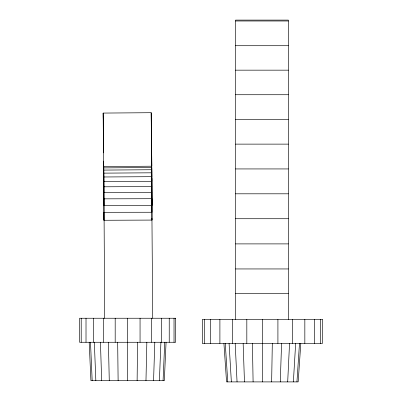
<?xml version="1.0" encoding="UTF-8"?>
<svg xmlns="http://www.w3.org/2000/svg" width="402" height="402" viewBox="0 0 402 402"><rect width="100%" height="100%" fill="white"/><g stroke="black" fill="none" stroke-linecap="round" stroke-linejoin="round"><path stroke-width="0.6" d="M137.117 380.704L137.569 342.268M271.636 381.9L272.315 343.464M145.971 380.704L146.841 342.268M153.569 380.704L154.8 342.268M280.269 381.9L281.586 343.464M159.403 380.704L160.911 342.268M163.071 380.704L164.75 342.268M166.056 342.268L164.317 380.704L90.922 380.704L89.184 342.268M287.686 381.9L289.546 343.464M293.375 381.9L295.656 343.464M296.952 381.9L299.495 343.464M300.807 343.464L298.173 381.9L226.562 381.9L223.929 343.464M103.621 161.202L103.751 176.98L151.795 176.674L151.333 116.253L151.835 181.287L103.791 181.558L103.661 170.086L103.143 113.078L151.187 112.696L151.835 165.765M103.57 161.639L103.605 167.89L151.649 167.518L151.599 166.202L103.555 166.584L103.661 170.086L151.7 169.729M103.706 173.136L151.75 172.8L151.333 116.253M103.832 186.794L151.876 186.558M151.906 192.392L103.862 192.588L103.656 161.107M103.686 161.619L103.917 220.276L151.961 220.08L151.886 178.307M103.902 205.452L151.946 205.352L151.926 198.694L103.882 198.844L103.902 205.452L103.676 161.413M235.517 20.984L288.37 20.984M235.517 45.712L288.37 45.712M235.517 70.164L288.37 70.164M235.517 94.726L288.37 94.726M235.517 119.384L288.37 119.384M235.517 144.127L288.37 144.127M235.517 168.935L288.37 168.935M235.517 193.804L288.37 193.804M235.517 218.723L288.37 218.723M235.517 243.893L288.37 243.893M235.517 268.948L288.37 268.948M235.517 293.54L288.37 293.54M225.241 343.464L227.783 381.9M229.08 343.464L231.361 381.9M235.19 343.464L237.049 381.9M90.495 342.268L92.174 380.704M103.143 113.078L103.515 129.464M94.334 342.268L95.837 380.704M243.15 343.464L244.466 381.9M100.44 342.268L101.671 380.704M108.404 342.268L109.274 380.704M252.421 343.464L253.099 381.9M117.67 342.268L118.123 380.704M151.187 112.696L151.599 166.202M151.946 218.336L152.725 318.243M103.515 147.393L103.289 116.625L103.515 152.886M104.681 318.243L103.791 165.956M151.433 120.655L151.946 205.352M103.389 121.012L103.515 140.288M103.515 132.092L103.49 127.097L103.515 132.735M151.529 126.766L151.956 212.256L103.912 212.306L103.917 220.276M151.619 134.479L151.75 166.343M151.755 168.217L151.961 220.08M320.379 319.439L320.379 343.464M314.379 319.439L314.379 343.464M304.837 319.439L304.837 343.464M292.395 319.439L292.395 343.464M288.37 319.439L288.37 20.1L235.517 20.1L235.517 319.439M277.913 319.439L277.913 343.464M262.365 319.439L262.365 381.9M246.823 319.439L246.823 343.464M232.336 319.439L232.336 343.464M219.899 319.439L219.899 343.464M210.357 319.439L210.357 343.464M204.357 319.439L204.357 343.464M174.031 318.243L174.031 342.268M169.232 318.243L169.232 342.268M161.594 318.243L161.594 342.268M151.644 318.243L151.644 342.268M140.057 318.243L140.057 342.268M127.62 318.243L127.62 380.704M115.188 318.243L115.188 342.268M103.595 318.243L103.595 342.268M93.646 318.243L93.646 342.268M86.013 318.243L86.013 342.268M81.214 318.243L81.214 342.268M175.669 318.243L79.576 318.243L79.576 342.268L175.669 342.268L175.669 318.243M322.424 319.439L202.312 319.439L202.312 343.464L322.424 343.464L322.424 319.439"/></g></svg>
